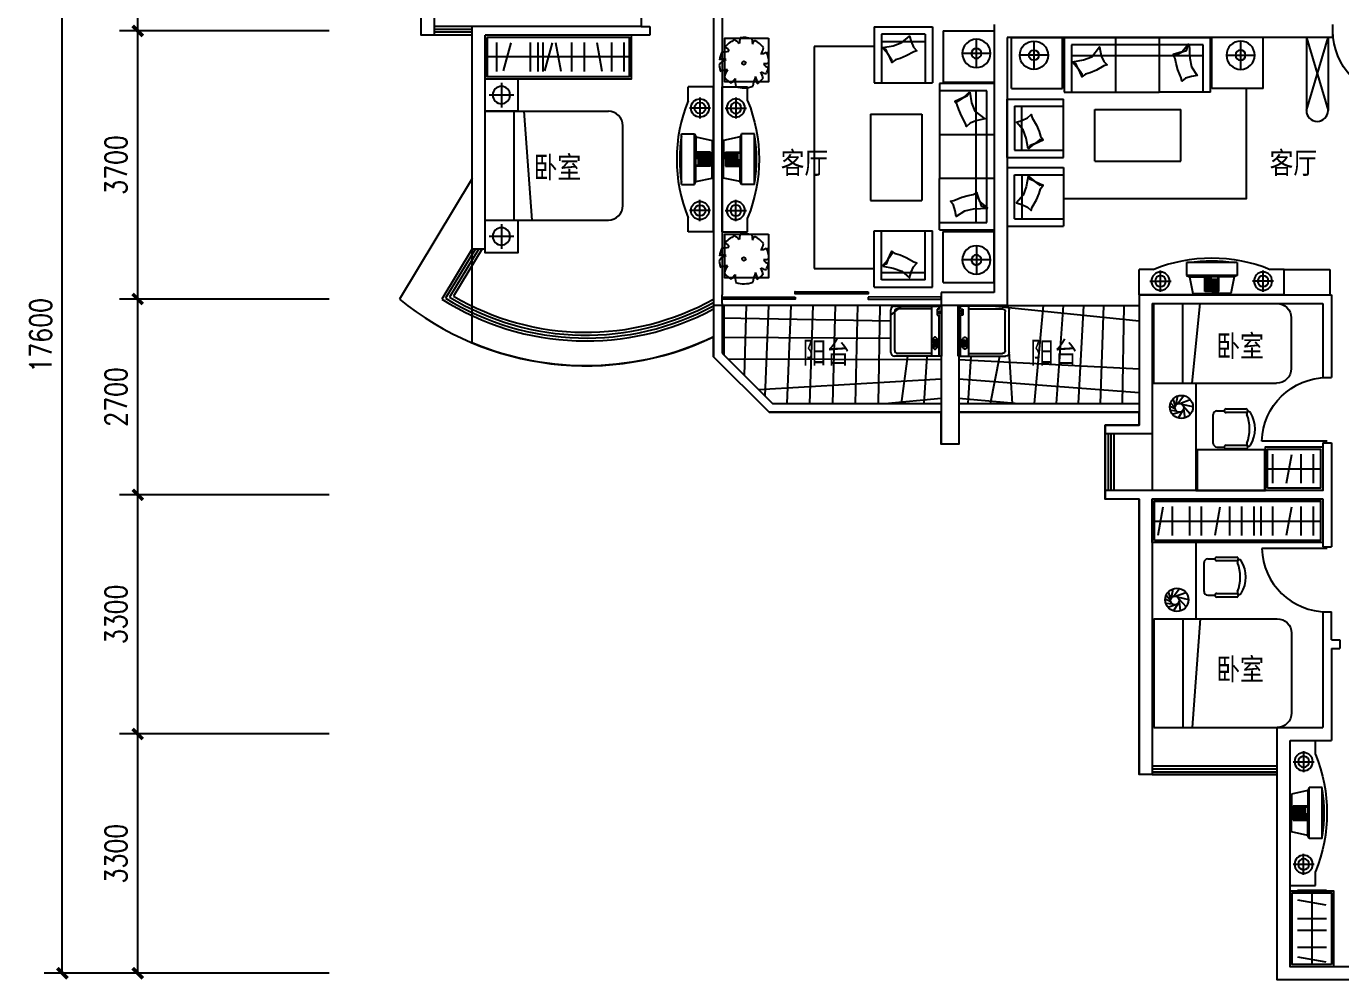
# Model space of a CAD drawing. Header units: millimetres. Extents: x 1064 to 41394, y 719 to 38162.
# Drawn here: x 1064 to 19189, y 14935 to 28088 of the extents above; entities that cross this region are included whole.
import ezdxf

# ---------------------------------------------------------------- set-up
doc = ezdxf.new("R2010")
doc.units = ezdxf.units.MM
for name, color, linetype in [('GROUND', 2, 'Continuous'), ('JJ', 6, 'Continuous'), ('PUB_DIM', 3, 'Continuous'), ('TEXT', 7, 'Continuous'), ('TOTHER', 7, 'Continuous'), ('WALL', 4, 'Continuous'), ('WC', 10, 'Continuous'), ('WINDOW', 5, 'Continuous'), ('轮廓线', 240, 'Continuous')]:
    doc.layers.add(name, color=color, linetype=linetype)
doc.styles.add('-黑体', font='simhei.ttf')
doc.styles.add('DIM_FONT', font='SIMPLEX.shx', dxfattribs={"width": 0.8})
doc.styles.get("Standard").update_dxf_attribs({"font": 'arial.ttf'})
doc.dimstyles.new('DIMN', dxfattribs={"dimtxt": 300, "dimasz": 1, "dimexe": 250, "dimexo": 300, "dimgap": 150, "dimtad": 1, "dimdec": 0, "dimdsep": 46, "dimtxsty": 'DIM_FONT', "dimblk": '_DIMX', "dimblk1": 'ARCHTICK', "dimblk2": 'ARCHTICK', "dimcen": 0.1, "dimclrt": 7, "dimadec": 0, "dimazin": 0, "dimtfac": 1, "dimtdec": 0, "dimtix": 1, "dimtmove": 2, "dimatfit": 3, "dimldrblk": '_DIMX', "dimfxl": 1, "dimtolj": 1, "dimtzin": 0, "dimarcsym": 0})

# ---------------------------------------------------------------- blocks, each defined once
blk = doc.blocks.new('_ARCHTICK')
at = {"color": 0, "linetype": 'ByBlock', "const_width": 0.15}
blk.add_lwpolyline([(-0.5, -0.5), (0.5, 0.5)], dxfattribs=at)
blk = doc.blocks.new('_DIMX')
at = {"const_width": 50}
blk.add_lwpolyline([(-70, -70), (70, 70)], dxfattribs=at)
blk = doc.blocks.new('*D100')
at = {"layer": 'DEFPOINTS', "color": 0, "transparency": 16777216}
for p in [(1560.896358798579, 32625.11008358352), (5541.863484273987, 32625.11008358352), (5541.863484273987, 15025.11008406035)]:
    blk.add_point(p, dxfattribs=at)
at = {"layer": 'PUB_DIM', "color": 0, "lineweight": -2, "transparency": 16777216}
for p, q in [((5241.863484273987, 32625.11008358352), (1310.896358798579, 32625.11008358352)), ((1560.896358798583, 15026.11008406034), (1560.896358798579, 32624.11008358352)), ((5241.863484273987, 15025.11008406035), (1310.896358798583, 15025.11008406034))]:
    blk.add_line(p, q, dxfattribs=at)
for p, rotation in [((1560.896358798579, 32625.11008358352), 90), ((1560.896358798583, 15025.11008406034), 270)]:
    blk.add_blockref('_DIMX', p, dxfattribs=dict(at, rotation=rotation))
at = {"layer": 'PUB_DIM', "color": 7, "transparency": 16777216, "insert": (1260.896358798587, 23825.11008382192), "char_height": 300, "attachment_point": 5, "rotation": 90, "style": 'DIM_FONT'}
blk.add_mtext('\\A1;17600', dxfattribs=at)
blk = doc.blocks.new('_C10')
at = {"layer": 'JJ'}
for p, q in [((-354.7870574510889, -581.4193916137447), (-354.7870574510889, 606.1006083862594)), ((-354.7870574510889, 606.1006083862594), (355.1329425489239, 606.1006083862449)), ((355.1329425489239, -581.4193916137592), (355.1329425489239, 606.1006083862449)), ((-354.7870574510889, -581.4193916137447), (355.1329425489239, -581.4193916137592))]:
    blk.add_line(p, q, dxfattribs=at)
at = {"flags": 9}
for tag in ['YSIZE', 'XSIZE']:
    blk.add_attdef(tag, (0, 0), '', height=0.5, dxfattribs=at)
blk = doc.blocks.new('_C8')
at = {"layer": 'JJ'}
for p, q in [((-755.5999999999767, 1008.000000000015), (0, 1008)), ((-755.5999999999767, 1008), (-755.5999999999767, 302.4000000000087)), ((-755.5999999999767, 907.2000000000116), (-100.7999999999884, 907.2000000000116)), ((-251.5999999999767, -907.1999999999825), (-251.5999999999767, 907.2000000000116)), ((-100.7999999999884, 907.2000000000116), (-100.8000000000175, -907.1999999999825)), ((0, -1008), (0, 1008)), ((-755.5999999999767, -1008), (-755.5999999999767, 302.4000000000087)), ((0, 302.3999999999942), (-755.5999999999767, 302.3999999999942)), ((0, -302.3999999999942), (-755.5999999999767, -302.3999999999942)), ((-100.8000000000175, -907.1999999999825), (-755.5999999999767, -907.1999999999971)), ((0, -1008), (-755.5999999999767, -1008))]:
    blk.add_line(p, q, dxfattribs=at)
for points in [[(-89.99734004616039, 714.5682681564358), (-288.1817483240739, 722.5387992107717), (-408.1844476381084, 749.4810452834645), (-525.3636578463484, 825.6283520912693), (-540.0010626880103, 748.5662530344562), (-563.4778018753859, 667.1045413729444), (-602.0114588273864, 612.2127015274891), (-558.0838417873601, 603.7212770043116), (-447.6263490955171, 560.0781531431712), (-358.4940034818719, 534.3907867909002), (-291.7959422309068, 522.8105931445753), (-238.1384737045737, 495.5368694099016), (-245.2634562289168, 536.4937327374646), (-233.0967100298731, 552.4390997508308), (-198.5961258576717, 619.6085278042301), (-181.2196417347295, 679.9030230497301), (-92.03075840097154, 707.5125293511082), (-198.5961258576717, 619.6085278042301), (-238.1384737045737, 495.5368694099016)], [(-338.2978783842991, -888.7412333619577), (-311.270418500324, -742.8245974557649), (-269.066812068515, -627.3023568687349), (-128.4339883773355, -520.9300347690878), (-252.9626801763952, -496.4699687376997), (-330.7134550149494, -462.676703703095), (-380.1734077908332, -417.3813411245792), (-394.2627972830669, -459.8457842856878), (-451.7957910691621, -563.7473462476628), (-488.7711125673959, -648.81932415349), (-508.8620267306687, -713.4651857968274), (-542.8323156404949, -763.1542128187866), (-501.2984463736066, -761.3744000966253), (-487.0565684751491, -775.4971957188973), (-424.9012172757066, -818.3776655217953), (-367.3533996786573, -843.3900034214166), (-345.0321974647813, -885.8142576502869), (-424.9012172757066, -818.3776655217953), (-542.8323156404949, -763.1542128187866)]]:
    blk.add_lwpolyline(points, dxfattribs=at)
at = {"flags": 9}
for tag in ['YSIZE', 'XSIZE']:
    blk.add_attdef(tag, (0, 0), '', height=0.5, dxfattribs=at)
blk = doc.blocks.new('_C11')
at = {"layer": 'JJ'}
for p, q in [((-705.6000000000058, 0), (0, 0)), ((-705.6000000000058, 0), (-705.6000000000058, -705.6000000000058)), ((0, 0), (0, -705.6000000000058)), ((-246.1800111641642, -505.8603632134618), (-246.1800111641642, -115.8603632134618)), ((-51.18001116416417, -310.8603632134618), (-441.1800111641642, -310.8603632134618)), ((-705.6000000000058, -705.6000000000058), (0, -705.6000000000058))]:
    blk.add_line(p, q, dxfattribs=at)
for radius in [195, 69.69913654718549]:
    blk.add_circle((-246.1800111641642, -310.8603632134618), radius, dxfattribs=at)
at = {"flags": 9}
for tag in ['YSIZE', 'XSIZE']:
    blk.add_attdef(tag, (0, 0), '', height=0.5, dxfattribs=at)
blk = doc.blocks.new('_C9')
at = {"layer": 'JJ'}
for p, q in [((0, 0), (0, -773.6000000000058)), ((0, 0), (806.3999999999942, 0)), ((806.3999999999942, 0), (806.3999999999942, -773.6000000000058)), ((100.7999999999884, -100.8000000000175), (100.7999999999884, -773.6000000000058)), ((705.5999999999767, -100.8000000000175), (100.7999999999884, -100.8000000000175)), ((705.5999999999767, -100.8000000000175), (705.5999999999767, -773.6000000000058)), ((100.7999999999884, -201.6000000000058), (705.5999999999767, -201.6000000000058)), ((0, -773.6000000000058), (806.3999999999942, -773.6000000000058))]:
    blk.add_line(p, q, dxfattribs=at)
blk.add_lwpolyline([(119.2587666379986, -288.2978783842991), (265.175402544206, -261.270418500324), (380.6976431312505, -219.066812068515), (487.0699652308831, -128.4339883773355), (511.5300312622567, -202.9626801763952), (545.3232962968759, -280.7134550149494), (590.6186588754063, -330.1734077908623), (548.154215714283, -344.2627972830669), (444.2526537523372, -401.7957910691912), (359.1806758464663, -438.7711125673959), (294.534814203158, -458.8620267306978), (244.8457871811697, -492.8323156404949), (246.6255999033456, -451.2984463736066), (232.5028042810736, -437.0565684751782), (189.6223344781902, -374.9012172757066), (164.6099965785397, -317.3533996786864), (122.185742349684, -295.0321974647813), (189.6223344781902, -374.9012172757066), (244.8457871811697, -492.8323156404949)], dxfattribs=at)
at = {"flags": 9}
for tag in ['YSIZE', 'XSIZE']:
    blk.add_attdef(tag, (0, 0), '', height=0.5, dxfattribs=at)
blk = doc.blocks.new('_C1FVM')
at = {"layer": 'JJ'}
for p, q in [((1735.722933011391, 0), (1030.122933011386, 0)), ((1030.122933011386, -705.6000000000058), (1030.122933011386, 0)), ((1735.722933011391, -705.6000000000058), (1735.722933011391, 0)), ((1424.86256979793, -51.18001116416417), (1424.86256979793, -441.1800111641642)), ((1229.86256979793, -246.1800111641642), (1619.86256979793, -246.1800111641642)), ((1735.722933011391, -705.6000000000058), (1030.122933011386, -705.6000000000058)), ((1019.066911050046, -1656.636905521096), (1019.066911050046, -850.236905521102)), ((1792.666911050052, -850.236905521102), (1019.066911050046, -850.236905521102)), ((1792.666911050052, -1656.636905521096), (1792.666911050052, -850.236905521102)), ((1691.866911050034, -951.0369055211195), (1019.066911050046, -951.0369055211195)), ((1591.066911050046, -1555.836905521108), (1591.066911050046, -951.0369055211195)), ((1691.866911050034, -951.0369055211195), (1691.866911050034, -1555.836905521108)), ((1691.866911050034, -1555.836905521108), (1019.066911050046, -1555.836905521108)), ((1792.666911050052, -1656.636905521096), (1019.066911050046, -1656.636905521096))]:
    blk.add_line(p, q, dxfattribs=at)
blk.add_lwpolyline([(1504.369032665752, -1537.378138883098), (1531.396492549728, -1391.46150297689), (1573.600098981537, -1275.939262389846), (1664.232922672716, -1169.566940290213), (1589.704230873656, -1145.10687425884), (1511.953456035102, -1111.31360922422), (1462.493503259189, -1066.01824664569), (1448.404113766985, -1108.482689806813), (1390.87111998086, -1212.384251768759), (1353.895798482656, -1297.45622967463), (1333.804884319354, -1362.102091317938), (1299.834595409557, -1411.791118339926), (1341.368464676445, -1410.011305617751), (1355.610342574873, -1424.134101240023), (1417.765693774345, -1467.014571042906), (1475.313511371365, -1492.026908942556), (1497.63471358527, -1534.451163171412), (1417.765693774345, -1467.014571042906), (1299.834595409557, -1411.791118339926)], dxfattribs=at)
for radius in [195, 69.69913654718549]:
    blk.add_circle((1424.86256979793, -246.1800111641642), radius, dxfattribs=at)
at = {"layer": 'JJ', "rotation": 90}
for name, p in [('_C11', (-1735.722933011377, 0)), ('_C8', (0, 0)), ('_C9', (-1798.043468794276, -1656.636905521096)), ('_C10', (3.586040244772448, -1351.109127034739))]:
    blk.add_blockref(name, p, dxfattribs=at)
at = {"style": 'DIM_FONT', "width": 0.8, "flags": 9}
for tag in ['YSIZE', 'XSIZE']:
    blk.add_attdef(tag, (0, 0), '', height=0.5, dxfattribs=at)
blk = doc.blocks.new('M_C56KIS')
for p, q in [((61.68769691910711, 318.4202871911148), (71.90601225494174, 242.2449976117387)), ((71.90601225494174, 242.2449976117387), (100.8935978659574, 299.1390777507368)), ((100.8935978659574, 299.1390777507368), (100.8935978659574, 299.1390777507368))]:
    blk.add_line(p, q)
blk.add_lwpolyline([(293.5310873228591, 324.8203210098109), (293.5310873228591, -275.1796789901891), (-306.4689126771409, -275.1796789901891), (-306.4689126771409, 324.8203210098109)], close=True)
blk.add_circle((-45.62873294828751, -15.71658524134182), 24.74795864091466)
for centre, radius, start, end in [((-307.3263161788782, 139.4254770050211), 56.51447527397258, 8.94104035208526, 100.0107453020594), ((-45.50328085846559, -12.31630878756187), 339.7112833079223, 112.0102967799918, 142.6391627845076), ((-371.2896940797655, -21.64040045695947), 380.1920188542477, 45.97817327683244, 58.53146648823827), ((-666.0950092341081, 364.7389955538201), 570.3182934058449, 348.5728220433146, 356.664893159638), ((-45.50328085846559, -12.31630878756187), 347.6731246968502, 72.04260863602428, 98.47500495788819), ((-45.50328085846559, -12.31630878756187), 341.3130754933274, 37.27508326534749, 64.82453975226632), ((82.19623916537967, 215.3506896556755), 145.4134528367333, 319.7203254456983, 351.7151342059933), ((-277.2367385652906, -87.58515179670576), 115.2873787263145, 97.39115352619886, 159.6951689965226), ((-332.4263924279076, -104.7566776789063), 142.750854417868, 71.80085051577306, 110.5991494842191), ((-45.50328085846559, -12.31630878756187), 338.1869811262916, 154.3498330697507, 173.0356210533512), ((-402.2700638191891, 850.071679190416), 717.8742823705817, 274.1464636058081, 282.123813865735), ((206.6061042903748, 198.4565398962477), 84.24348286259413, 254.8554930631365, 310.959999052217), ((-45.50328085846559, -12.31630878756187), 344.854602640086, 0.5321478976161764, 25.58563763758895), ((-45.50328085846559, -12.31630878756187), 341.6813009379082, 185.9236248562026, 201.5277014868109), ((-287.016916876004, -214.3724508192572), 105.9156923180378, 81.8313753688686, 131.8278158106918), ((-119.4181293166766, -230.1884061095298), 194.498044918058, 141.6582328344403, 174.3092801234542), ((1198.945539950029, 166.7284474101361), 1057.644250898783, 196.6397484795939, 201.9099380494143), ((262.0729412414221, -63.06088788394482), 99.59076505003421, 227.0453936709736, 270.9650517005485), ((240.9715377723187, 101.5253414807994), 125.0895764326022, 263.277489039658, 297.8128437567362), ((333.1284424762271, 45.00061429590642), 130.7944999497475, 215.3868289016926, 249.7411029521465), ((-45.50328085846559, -12.31630878756187), 343.8520713788156, 334.0766548191929, 348.9021315592918), ((-45.50328085846559, -12.31630878756187), 333.1188994948745, 216.5940385052634, 237.4463764496026), ((-456.1104389769607, -26.25292581247413), 353.3091112416235, 310.8535874544839, 325.1929914565035), ((258.5327176696737, -243.1566432130312), 424.821412029153, 177.9454952844627, 193.2146256256703), ((-45.50328085846559, -12.31630878756187), 345.7632267254725, 251.5307323359839, 290.6299658611113), ((1319.979056938726, -610.5931979398483), 1273.632728424784, 161.2864889084941, 167.5451059776773), ((-13.45707389987365, -284.0690271355743), 151.3411783082969, 354.7322619888067, 32.8543979234022), ((-45.50328085846559, -12.31630878756187), 339.1036820278283, 302.6098373623655, 320.6752496465583)]:
    blk.add_arc(centre, radius, start, end)
at = {"style": 'DIM_FONT', "width": 0.8, "flags": 9}
for tag in ['YSIZE', 'XSIZE']:
    blk.add_attdef(tag, (0, 0), '', height=0.5, dxfattribs=at)
blk = doc.blocks.new('M_A2ZXL')
blk.add_line((-0.471674735232727, 0), (-0.471674735232727, -0.9995987591916273))
blk.add_arc((-0.5000000000003999, 0), 1.0000000000008, 271.6231352199475, 0)
blk = doc.blocks.new('_C20TYU')
at = {"layer": 'WC'}
for p, q in [((-2.842170943040401e-13, 9.999999999999716), (2.842170943040401e-13, -9.999999999999716)), ((-2.842170943040401e-13, 9.999999999999716), (3.500000000000853, 10.00000000000028)), ((3.500000000000853, 10.00000000000028), (3.500000000000284, 8.059553248362192)), ((1.86999999999972, 8.520000000000266), (1.86999999999972, 5.620000000000289)), ((0.4199999999996749, 7.070000000000277), (3.319999999999709, 7.070000000000277)), ((2.456473953767272, 3.082252110921843), (0.1699999999991064, 2.606164383561975)), ((0.1699999999996749, 2.606164383561975), (0.169999999998538, -8.526512829121202e-13)), ((2.63000000000028, 3.499999999999147), (2.456473953767272, 3.082252110921843)), ((2.456473953767272, 3.082252110921843), (2.456473953767841, -8.526512829121202e-13)), ((4.429999999999723, 3.499999999999147), (2.63000000000028, 3.499999999999147)), ((2.63000000000028, 3.499999999999147), (2.629999999999711, -3.500000000000853)), ((4.429999999999723, 3.499999999999147), (4.429999999999723, -3.500000000000853)), ((0.4299999999997226, -8.526512829121202e-13), (0.4299999999997226, 0.9700000000003115)), ((0.4299999999997226, 0.9700000000003115), (2.456473953767841, 0.9700000000008799)), ((0.5299999999996885, -8.526512829121202e-13), (0.5299999999996885, 0.8700000000002888)), ((0.5299999999996885, 0.8700000000002888), (2.456473953767841, 0.8700000000008572)), ((0.7299999999996771, -8.526512829121202e-13), (0.7299999999996771, 0.8700000000002888)), ((0.9299999999997226, -8.526512829121202e-13), (0.9299999999997226, 0.8700000000002888)), ((1.129999999999711, -8.526512829121202e-13), (1.129999999999711, 0.8700000000002888)), ((1.3299999999997, -8.526512829121202e-13), (1.3299999999997, 0.8700000000002888)), ((1.529999999999688, -8.526512829121202e-13), (1.529999999999688, 0.8700000000002888)), ((1.729999999999677, -8.526512829121202e-13), (1.729999999999677, 0.8700000000002888)), ((1.929999999999723, -8.526512829121202e-13), (1.929999999999723, 0.8700000000002888)), ((2.129999999999711, -8.526512829121202e-13), (2.129999999999711, 0.8700000000002888)), ((0.1699999999996749, -2.606164383563737), (0.169999999998538, -8.526512829121202e-13)), ((0.4299999999997226, -8.526512829121202e-13), (0.4299999999997226, -0.9700000000020168)), ((0.4299999999997226, -0.9700000000020168), (2.456473953767841, -0.9700000000026421)), ((0.5299999999996885, -8.526512829121202e-13), (0.5299999999996885, -0.8700000000020509)), ((0.5299999999996885, -0.8700000000020509), (2.456473953767841, -0.8700000000026193)), ((0.7299999999996771, -8.526512829121202e-13), (0.7299999999996771, -0.8700000000020509)), ((0.9299999999997226, -8.526512829121202e-13), (0.9299999999997226, -0.8700000000020509)), ((1.129999999999711, -8.526512829121202e-13), (1.129999999999711, -0.8700000000020509)), ((1.3299999999997, -8.526512829121202e-13), (1.3299999999997, -0.8700000000020509)), ((1.529999999999688, -8.526512829121202e-13), (1.529999999999688, -0.8700000000020509)), ((1.729999999999677, -8.526512829121202e-13), (1.729999999999677, -0.8700000000020509)), ((1.929999999999723, -8.526512829121202e-13), (1.929999999999723, -0.8700000000020509)), ((2.129999999999711, -8.526512829121202e-13), (2.129999999999711, -0.8700000000020509)), ((2.456473953767272, -3.082252110923605), (2.456473953767841, -8.526512829121202e-13)), ((2.456473953767272, -3.082252110923605), (0.1699999999991064, -2.606164383563737)), ((2.63000000000028, -3.500000000000853), (2.456473953767272, -3.082252110923605)), ((4.429999999999723, -3.500000000000853), (2.629999999999711, -3.500000000000853)), ((0.4199999999996749, -7.07000000000204), (3.319999999999709, -7.07000000000204)), ((1.86999999999972, -8.520000000002028), (1.86999999999972, -5.620000000002051)), ((3.500000000000284, -8.059553248366285), (3.500000000000284, -9.999999999999147)), ((2.842170943040401e-13, -9.999999999999716), (3.500000000000284, -9.999999999999147))]:
    blk.add_line(p, q, dxfattribs=at)
for centre, radius in [((1.86999999999972, 7.070000000000277), 1.25), ((1.86999999999972, 7.070000000000277), 0.75), ((1.86999999999972, -7.07000000000204), 1.25), ((1.86999999999972, -7.07000000000204), 0.75)]:
    blk.add_circle(centre, radius, dxfattribs=at)
for centre, radius, start, end in [((-16.23478260868552, -1.477928890381008e-12), 21.31708336464693, 337.7852239154627, 22.21477608453572), ((-16.04478260868552, -1.477928890381008e-12), 20.71708336464693, 351.2284791516101, 8.771520848389866)]:
    blk.add_arc(centre, radius, start, end, dxfattribs=at)
at = {"style": 'DIM_FONT', "width": 0.8, "flags": 9}
for tag in ['YSIZE', 'XSIZE']:
    blk.add_attdef(tag, (0, 0), '', height=0.5, dxfattribs=at)
blk = doc.blocks.new('_C0BXV')
at = {"layer": 'JJ', "xscale": -100, "yscale": 100, "zscale": 100, "rotation": 89.9999999999999}
blk.add_blockref('_C20TYU', (0, 0), dxfattribs=at)
at = {"style": 'DIM_FONT', "width": 0.8, "flags": 9}
for tag in ['YSIZE', 'XSIZE']:
    blk.add_attdef(tag, (0, 0), '', height=0.5, dxfattribs=at)
blk = doc.blocks.new('M_C5')
for p, q in [((-53.9910526626627, -14.06874431869437), (-153.5547980225383, 44.95468834566418)), ((-70.82901607836538, 21.28130988847079), (-105.5706513122423, 120.2282728042846)), ((-60.16192104374932, 62.68461325480894), (-49.63460429589031, 152.1065615165353)), ((-28.08119270529278, 85.5738574138395), (7.413737712297007, 159.8281467487104)), ((-8.99228111962293, 87.95501956535736), (58.67843228853599, 149.151296676022)), ((12.1610811973369, 83.2587280937023), (111.8935306657804, 114.3671185050116)), ((25.53403393035842, 75.43189319191879), (151.9761583610671, 50.03246236002269)), ((42.31323223001527, 52.59037386479213), (156.1122218071469, -35.05672834750294)), ((48.33521730783104, 20.58951348862502), (102.0785434169302, -123.2070248560467)), ((-26.44012613309314, -30.03790376529832), (-152.9726097377861, -46.89755505358153)), ((14.47907216040039, -26.22849599220535), (-99.1433280076817, -125.5810515625417)), ((40.54031767207198, -2.332965136227358), (5.081947024460533, -160.0161421951379))]:
    blk.add_line(p, q)
for centre, radius in [((0, 0), 160), ((-11.20591059033177, 27.9958680989912), 60)]:
    blk.add_circle(centre, radius)
at = {"width": 0.8, "flags": 9}
for tag in ['YSIZE', 'XSIZE']:
    blk.add_attdef(tag, (0, 0), '', height=0.5, dxfattribs=at)
blk = doc.blocks.new('M_C32CXI')
for p, q in [((-188.1173838503528, 275), (86.88261614964722, 274.9999999998981)), ((86.88261614964722, 225), (-188.1173838503528, 224.9999999998981)), ((211.8826161496472, 249.9999999999927), (111.8826161496545, 249.9999999999709)), ((261.8826161496545, 200), (261.8826161496472, -200)), ((-188.1173838503455, -225), (86.8826161496545, -225.0000000001019)), ((86.8826161496545, -275), (-188.1173838503455, -275.0000000001019)), ((211.8826161496545, -250), (111.8826161496545, -250.0000000000218))]:
    blk.add_line(p, q)
for centre, radius, start, end in [((110.9897590067703, 0), 425.8928571428326, 148.1092081981523, 211.8907918018478), ((-226.7826380876322, 210.1694915254229), 28.07203389830514, 338.7606894476903, 148.1092081981521), ((313.9659494829975, 0), 552.0833333333411, 158.7606894476899, 201.2393105523097), ((-188.1173838503637, 249.9999999999491), 25.00000000005045, 89.99999999997881, 270.0000000000211), ((86.88261614964722, 250), 25, 269.9999999999992, 90.0000000000008), ((211.8826161496545, 199.9999999999927), 50, 0, 90.00000000001087), ((-226.7826380876322, -210.1694915254229), 28.07203389830518, 211.8907918018478, 21.23931055230808), ((-188.1173838503528, -250.0000000000509), 25.00000000005045, 89.99999999997881, 270.0000000000211), ((86.8826161496545, -250), 25, 269.9999999999992, 90.0000000000008), ((211.8826161496472, -200.0000000000909), 50, 269.999999999989, 0)]:
    blk.add_arc(centre, radius, start, end)
at = {"width": 0.8, "flags": 9}
for tag in ['YSIZE', 'XSIZE']:
    blk.add_attdef(tag, (0, 0), '', height=0.5, dxfattribs=at)
blk = doc.blocks.new('_C18POR')
at = {"layer": 'JJ'}
for p, q in [((0, 0), (-1.01863406598568e-10, 1500)), ((-1.01863406598568e-10, 1500), (1699.999999999898, 1500.000000000146)), ((400, 2.91038304567337e-11), (399.9999999998981, 1500.000000000029)), ((533.4019317040947, 1500.000000000044), (644.4249390694022, 4.365574568510056e-11)), ((1899.999999999985, 200.0000000001601), (1899.999999999927, 1300.00000000016)), ((0, 0), (1700, 1.455191522836685e-10))]:
    blk.add_line(p, q, dxfattribs=at)
for centre, start, end in [((1699.999999999927, 1300.000000000146), 4.956035581926699e-12, 90.00000000000496), ((1699.999999999985, 200.0000000001455), 270.000000000005, 4.956035581926699e-12)]:
    blk.add_arc(centre, 200, start, end, dxfattribs=at)
at = {"style": 'DIM_FONT', "width": 0.8, "flags": 9}
for tag in ['YSIZE', 'XSIZE']:
    blk.add_attdef(tag, (0, 0), '', height=0.5, dxfattribs=at)
blk = doc.blocks.new('_C4CHW')
at = {"layer": 'JJ'}
blk.add_blockref('_C18POR', (0, 0), dxfattribs=at)
at = {"style": 'DIM_FONT', "width": 0.8, "flags": 9}
for tag in ['YSIZE', 'XSIZE']:
    blk.add_attdef(tag, (0, 0), '', height=0.5, dxfattribs=at)
blk = doc.blocks.new('_C4COF')
at = {"layer": 'WALL'}
blk.add_blockref('_C4CHW', (0, 0), dxfattribs=at)
at = {"style": 'DIM_FONT', "width": 0.8, "flags": 9}
for tag in ['YSIZE', 'XSIZE']:
    blk.add_attdef(tag, (0, 0), '', height=0.5, dxfattribs=at)
blk = doc.blocks.new('M_E20')
for p, q in [((345, 0), (-345, 0)), ((-302.4353001085619, -35.83518351358725), (-345, -35.83518351358725)), ((-307.2702440595531, -144.2591847427593), (-307.2702440595531, -610.9635392652508)), ((-302.4353001085619, -34.99553397357704), (-302.4353001085619, -65.61750891554402)), ((-302.4353001085619, -65.61750891554402), (-219.2787734230078, -65.61750891554402)), ((-219.2787734230078, -65.61750891554402), (-219.2787734230078, -34.99553397357704)), ((345, -35.83518351358725), (-219.2787734230078, -35.83518351358725)), ((123.012313463325, -86.85246989288316), (123.1308182920857, -98.56345711686299)), ((133.4771477720733, -96.32858660580678), (133.4771477720733, -112.9488374002412)), ((198.1455573035291, -96.32858660580678), (133.4771477720733, -96.32858660580678)), ((133.4771477720733, -112.9488374002412), (198.1455573035291, -112.9488374002412)), ((198.1455573035291, -112.9488374002412), (198.1455573035291, -96.32858660580678)), ((214.7741682943033, -88.0287735806869), (214.7741682943033, -98.54462004506422)), ((307.2702440595549, -144.2591847427593), (307.2702440595549, -610.9635392652526)), ((267.2702440595549, -650.9635392652526), (-267.2702440595531, -650.9635392652508))]:
    blk.add_line(p, q)
blk.add_lwpolyline([(83.30959542153869, -94.43403726050383, 0.1851580092270577), (88.19442312496722, -107.1727753504947, 0.102041767147919), (107.6636818951683, -121.5201022012043, 0.06086153838468337), (132.7173477212091, -129.548957676232, 0.04717313288960092), (166.4596477590167, -132.7395176509635, 0.04717313288963489), (200.2019477968224, -129.5489576762302, 0.06086153838472677), (225.255613622865, -121.5201022012043, 0.1020417671479031), (244.7248723930625, -107.1727753504983, 0.1851580092270727), (249.6097000964928, -94.43403726050383, 0.1851580092270577), (244.7248723930643, -81.69529917051295, 0.1020417671479417), (225.255613622865, -67.34797231980338, 0.06086153838468446), (200.2019477968297, -59.31911684477745, 0.04717313288962478), (166.4596477590167, -56.12855687004412, 0.04717313288958174), (132.7173477212145, -59.31911684477382, 0.0608615383846819), (107.6636818951683, -67.34797231980338, 0.102041767147903), (88.19442312497085, -81.69529917050932, 0.1851580092271371)], format="xyb", close=True)
for points in [[(214.7741682943033, -88.0287735806869, 0.2590339714206403), (212.8733838579064, -84.60597066564151, 0.07627618954556756), (201.3533039680351, -79.6715881287655, 0.03651481991211369), (187.8050135026824, -77.21416059959483, 0.02661499603889096), (168.9524712927905, -76.20992857131023, 0.02661499603889096), (150.0999290829004, -77.21416059959483, 0.03651481991211369), (136.5516386175459, -79.6715881287655, 0.07627618954557523), (125.0315587276727, -84.60597066564333, 0.2590339714203898), (123.1307742912795, -88.0287735806869, 0.07846216763068087), (123.3269377951219, -89.27112939397375, 0.05676245743015501)], [(214.7741682943033, -98.54462004506422, 0.2590339714206403), (212.8733838579064, -95.12181713001883, 0.07627618954556756), (201.3533039680351, -90.18743459314283, 0.03651481991211369), (187.8050135026824, -87.73000706397215, 0.02661499603889096), (168.9524712927905, -86.72577503568755, 0.02661499603889096), (150.0999290829004, -87.73000706397215, 0.03651481991211369), (136.5516386175459, -90.18743459314283, 0.07627618954557523), (125.0315587276727, -95.12181713002064, 0.2590339714203898), (123.1307742912795, -98.54462004506422, 0.2590339714202164), (125.0315587276727, -101.9674229601078, 0.05676245743015501), (133.4771477720733, -105.9800386097559, 0.03651481991203816)], [(198.1455573035291, -107.6696730792064, 0.00873594143187036), (201.3533039680351, -106.9018054969856, 0.07627618954562937), (212.8733838579083, -101.9674229601078, 0.2590339714204861), (214.7741682943033, -98.54462004506422, 0.2590339714206403)]]:
    blk.add_lwpolyline(points, format="xyb")
blk.add_circle((-258.668707116165, -34.99553397357704), 17.49659003333545)
for centre, start, end in [((-267.2702440595531, -610.9635392652508), 180, 269.9999999999998), ((267.2702440595549, -610.9635392652526), 270, 0)]:
    blk.add_arc(centre, 40, start, end)
at = {"layer": 'TOTHER', "linetype": 'Continuous'}
for p, q in [((-345, -655.8351835135909), (-345, 0)), ((345, 0), (345, -655.8351835135873)), ((-345, -144.6659197755616), (345, -144.6659197755616)), ((295, -705.8351835135873), (-295, -705.8351835135909))]:
    blk.add_line(p, q, dxfattribs=at)
for centre, start, end in [((-295, -655.8351835135909), 180, 270), ((295, -655.8351835135873), 270, 0)]:
    blk.add_arc(centre, 50, start, end, dxfattribs=at)
at = {"width": 0.8, "flags": 9}
for tag in ['YSIZE', 'XSIZE']:
    blk.add_attdef(tag, (0, 0), '', height=0.5, dxfattribs=at)
blk = doc.blocks.new('_C5HQH')
at = {"layer": 'JJ'}
for p, q in [((-1.01863406598568e-10, 1095.935355966198), (1699.999999999898, 1095.935355966343)), ((0, -4.064644033802324), (-1.01863406598568e-10, 1095.935355966198)), ((400, -4.064644033765944), (399.9999999998981, 1095.935355966234)), ((533.4019317040947, 1095.935355966241), (644.4249390694022, -4.064644033751392)), ((1899.999999999985, 195.9353559663577), (1899.999999999927, 895.9353559663577)), ((0, -4.064644033802324), (1700, -4.064644033656805))]:
    blk.add_line(p, q, dxfattribs=at)
for centre, start, end in [((1699.999999999927, 895.9353559663432), 4.956035581926699e-12, 90.00000000000496), ((1699.999999999985, 195.9353559663432), 270.000000000005, 4.956035581926699e-12)]:
    blk.add_arc(centre, 200, start, end, dxfattribs=at)
at = {"style": 'DIM_FONT', "width": 0.8, "flags": 9}
for tag in ['YSIZE', 'XSIZE']:
    blk.add_attdef(tag, (0, 0), '', height=0.5, dxfattribs=at)
blk = doc.blocks.new('M_C18')
at = {"linetype": 'Continuous'}
for p, q in [((-564.7179044622999, 348.8683286833657), (-564.7179044622999, -348.2120702730244)), ((594.6325399514944, 348.8683286833657), (594.6325399514944, -348.2120702730244))]:
    blk.add_line(p, q, dxfattribs=at)
blk.add_lwpolyline([(-581.520084816123, -348.2120702730244), (-581.520084816123, 351.7879297269756), (618.479915183877, 351.7879297269756), (618.479915183877, -348.2120702730244)], close=True, dxfattribs=at)
at = {"width": 0.8, "flags": 9}
for tag in ['YSIZE', 'XSIZE']:
    blk.add_attdef(tag, (0, 0), '', height=0.5, dxfattribs=at)
blk = doc.blocks.new('_C2GBH')
at = {"layer": 'JJ'}
for p, q in [((-225, -55), (-225, -395)), ((-395, -225), (-55, -225))]:
    blk.add_line(p, q, dxfattribs=at)
blk.add_lwpolyline([(-450, 0), (-450, -450), (0, -450), (0, 0)], close=True, dxfattribs=at)
blk.add_circle((-225, -225), 120, dxfattribs=at)
at = {"style": 'DIM_FONT', "width": 0.8, "flags": 9}
for tag in ['YSIZE', 'XSIZE']:
    blk.add_attdef(tag, (0, 0), '', height=0.5, dxfattribs=at)

msp = doc.modelspace()

# ---------------------------------------------------------------- hatches: boundary and pattern name
at = {"layer": 'WINDOW'}
h = msp.add_hatch(dxfattribs=at)
h.set_pattern_fill('NET', color=256, scale=2500, style=0)
h.set_pattern_definition([(0, (-532196242.459608, -2524365596.534833), (0, 312.5), []), (90, (-532196242.459608, -2524365596.534833), (-312.5, 1.913447427847464e-14), [])])
h.paths.add_polyline_path([(13680.89635885818, 22885.1100835835), (13680.89635885818, 23538.52073860517), (13033.87459517582, 23538.52073860517, -0.4142135623730951), (12983.87459517582, 23588.52073860517), (12983.87459517582, 24178.52073860517, -0.4142135623730951), (13033.87459517582, 24228.52073860517), (13680.89635891779, 24228.52073908201), (13680.89635879858, 24235.10894155851), (10660.89635897739, 24235.10515499464), (10660.89635885818, 23579.58858442655), (11355.37485946281, 22885.11008310667)])
h.paths.add_polyline_path([(16410.89635879858, 22885.1100835835), (16410.89635885818, 24235.1100835835), (14590.89635891779, 24235.1100835835), (13920.89635879858, 24235.10924339643), (13920.89635879858, 24228.52073860517), (14567.91812254055, 24228.52073860517, -0.4142135623730951), (14617.91812254055, 24178.52073860517), (14617.91812254055, 23588.52073860517, -0.4142135623730951), (14567.91812254055, 23538.52073860517), (13920.89635885818, 23538.52073860517), (13920.89635873897, 22885.11008406034)])

# ---------------------------------------------------------------- linework, layer by layer
at = {"layer": 'GROUND'}
msp.add_line((9540.896358798578, 28835.11008406034), (9540.896358798578, 28085.11008406034), dxfattribs=at)
at = {"layer": 'JJ'}
for p, q in [((14647.8403369294, 27935.11008406034), (15353.44033689363, 27935.11008406034)), ((14647.8403369294, 27229.51008415571), (14647.8403369294, 27935.11008406034)), ((15353.44033689363, 27229.51008415571), (15353.44033689363, 27935.11008406034)), ((18714.73271633251, 26925.5343441998), (19014.73271633251, 27935.1100835835)), ((18714.73271633251, 27935.11008406034), (19014.73271633251, 26925.5343441998)), ((18714.73271633251, 27935.1100835835), (18714.73271633251, 26925.5343441998)), ((19014.73271633251, 27935.1100835835), (19014.73271633251, 26925.5343441998)), ((7549.828159938887, 27865.11008406034), (7549.828159938887, 27465.11008406034)), ((7744.030441294744, 27858.29524946561), (7640.502823244169, 27471.92491865507)), ((8014.34667039974, 27865.11008406034), (8014.34667039974, 27465.11008406034)), ((8119.120281587675, 27865.11008406034), (8119.120281587675, 27465.11008406034)), ((8187.37902451618, 27865.11008406034), (8187.37902451618, 27465.11008406034)), ((8313.322562943533, 27858.29524946561), (8209.794944892958, 27471.92491865507)), ((8363.509969066217, 27863.50569439283), (8432.969240139559, 27469.58259344449)), ((8583.638792048529, 27865.11008406034), (8583.638792048529, 27465.11008406034)), ((8756.671146164968, 27865.11008406034), (8756.671146164968, 27465.11008406034)), ((8932.802090715006, 27863.50569439283), (9002.261361788347, 27469.58259344449)), ((9132.826419781282, 27865.11008406034), (9132.826419781282, 27465.11008406034)), ((9302.124657760694, 27865.11008406034), (9302.124657760694, 27465.11008406034)), ((11927.61994666918, 27808.71189928403), (11927.61994666918, 24747.06249332776)), ((12754.25945324762, 27808.71189928403), (11927.61994666918, 27808.71189928403)), ((14958.7007001148, 27883.93007278791), (14958.7007001148, 27493.93007278791)), ((9380.896358858183, 27665.11008406034), (7420.896358858183, 27665.11008406034)), ((15153.7007001148, 27688.93007278791), (14763.7007001148, 27688.93007278791)), ((14647.8403369294, 27229.51008415571), (15353.44033689363, 27229.51008415571)), ((14590.89635885818, 27084.87317848554), (15364.49635888202, 27084.87317848554)), ((14590.89635885818, 26278.47317839017), (14590.89635885818, 27084.87317848554)), ((15364.49635888202, 26278.47317839017), (15364.49635888202, 27084.87317848554)), ((14691.6963588701, 26984.07317877164), (15364.49635888202, 26984.07317877164)), ((14691.6963588701, 26984.07317877164), (14691.6963588701, 26379.27317858091)), ((14792.49635888202, 26379.27317858091), (14792.49635888202, 26984.07317877164)), ((14691.6963588701, 26379.27317858091), (15364.49635888202, 26379.27317858091)), ((14590.89635885818, 26278.47317839017), (15364.49635888202, 26278.47317839017)), ((11927.61994666918, 24747.06249332776), (12754.25945324762, 24747.06249332776)), ((18410.89635885818, 24735.1100835835), (19037.62115688188, 24735.1100835835)), ((19037.62115688188, 24735.1100835835), (19037.62115688188, 24385.1100835835)), ((17190.89635885818, 23165.11008406034), (17190.89635885818, 21685.11008406034)), ((18252.2792228566, 21785.11008406034), (18252.2792228566, 22185.11008406034)), ((18443.16852260692, 21786.71447372785), (18512.62779368027, 22180.63757467618)), ((18643.19285173281, 21785.11008406034), (18643.19285173281, 22185.11008406034)), ((18812.49108971222, 21785.11008406034), (18812.49108971222, 22185.11008406034)), ((18153.12400526865, 21981.44227600446), (18910.89635897739, 21981.44227600446)), ((16670.66877461536, 21066.71447372785), (16740.1280456887, 21460.63757467618)), ((16870.69310374124, 21065.11008406034), (16870.69310374124, 21465.11008406034)), ((17108.77857435806, 21065.11008406034), (17108.77857435806, 21465.11008406034)), ((17267.05257327421, 21065.11008406034), (17267.05257327421, 21465.11008406034)), ((17457.94187302454, 21066.71447372785), (17527.40114409788, 21460.63757467618)), ((17657.96620215042, 21065.11008406034), (17657.96620215042, 21465.11008406034)), ((17827.10393763645, 21065.11008406034), (17827.10393763645, 21465.11008406034)), ((17827.26444012983, 21065.11008406034), (17827.26444012983, 21465.11008406034)), ((17996.40217561586, 21065.11008406034), (17996.40217561586, 21465.11008406034)), ((18094.00522394045, 21065.11008406034), (18094.00522394045, 21465.11008406034)), ((18252.2792228566, 21065.11008406034), (18252.2792228566, 21465.11008406034)), ((18443.16852260692, 21066.71447372785), (18512.62779368027, 21460.63757467618)), ((18643.19285173281, 21065.11008406034), (18643.19285173281, 21465.11008406034)), ((18812.49108971222, 21065.11008406034), (18812.49108971222, 21465.11008406034)), ((16620.89635879858, 21261.44227600446), (18910.89635897739, 21261.44227600446)), ((17190.89635885818, 20965.11008406034), (17190.89635885818, 19915.1100835835)), ((18990.89635885818, 16164.90682840696), (18590.89635885818, 16164.90682840696)), ((18794.56416691406, 15145.11008406034), (18794.5641687618, 16133.44563913694)), ((18989.29196919067, 15964.88249922147), (18595.36886824234, 16034.3417701756)), ((18990.89635885818, 15773.99319935193), (18590.89635885818, 15773.99319935193)), ((18990.89635885818, 15615.7192006146), (18590.89635885818, 15615.7192006146)), ((18990.89635885818, 15377.63372993818), (18590.89635885818, 15377.63372993818)), ((18989.29196919067, 15177.60940075269), (18595.36886824234, 15247.06867170682))]:
    msp.add_line(p, q, dxfattribs=at)
for points in [[(7390.896358858183, 27965.11008406034), (7390.896358858183, 27365.11008406034), (9410.896358858183, 27365.11008406034), (9410.896358858183, 27965.11008406034)], [(7420.896358858183, 27935.11008406034), (7420.896358858183, 27395.11008406034), (9380.896358858183, 27395.11008406034), (9380.896358858183, 27935.11008406034)], [(18150.8963590966, 21685.11008406034), (18150.89635915621, 22285.11008406034), (18940.89635891779, 22285.11008406034), (18940.89635891779, 21685.11008406034)], [(18180.89635915621, 21715.11008406034), (18180.896359037, 22255.11008406034), (18910.89635891779, 22255.1100835835), (18910.896359037, 21715.11008406034)], [(16590.89635885818, 20965.11008406034), (16590.89635885818, 21565.11008406034), (18940.89635891779, 21565.11008406034), (18940.89635891779, 20965.11008406034)], [(16620.89635879858, 20995.11008406034), (16620.89635879858, 21535.11008406034), (18910.89635897739, 21535.11008406034), (18910.89635897739, 20995.11008406034)], [(19090.89635885818, 15115.11008406034), (18490.89635885818, 15115.11008406034), (18490.89635885818, 16163.4456386601), (19090.89635885818, 16163.4456386601)], [(19060.89635879858, 15145.11008406034), (18520.896359037, 15145.11008453718), (18520.89635885818, 16133.4456386601), (19060.89635891779, 16133.44563913694)]]:
    msp.add_lwpolyline(points, close=True, dxfattribs=at)
for points in [[(17886.01855583055, 27229.51008415571), (17886.01855583055, 25706.37864017835), (15364.49635894163, 25706.37864017835)], [(14879.19423724277, 26397.73194504133), (14852.16677738292, 26543.64858103147), (14809.96317095621, 26659.1708216702), (14719.33034725054, 26765.54314375272), (14793.85903907879, 26790.0032095944), (14871.60981387956, 26823.79647493711), (14921.06976665123, 26869.09183740964), (14935.15915615423, 26826.62739420286), (14992.69214994772, 26722.7258324658), (15029.66747141941, 26637.6538543736), (15049.75838560922, 26573.00799274793), (15083.72867454155, 26523.31896591535), (15042.19480527504, 26525.09877825132), (15027.95292736156, 26510.9759826695), (14965.79757614, 26468.09551287046), (14908.24975855215, 26443.08317518583), (14885.92855633362, 26400.65892076841), (14965.79757614, 26468.09551287046), (15083.72867454155, 26523.31896591535)]]:
    msp.add_lwpolyline(points, dxfattribs=at)
for radius in [195, 69.69913654718549]:
    msp.add_circle((14958.7007001148, 27688.93007278791), radius, dxfattribs=at)
msp.add_arc((18864.73271633251, 26925.5343441998), 150, 180, 0, dxfattribs=at)
at = {"layer": 'WALL'}
for p, q in [((6510.896358917787, 27965.11008406034), (6510.896358798578, 32715.1100835835)), ((10660.89635891779, 29785.11008406034), (10660.9031244622, 24385.10630035749)), ((6690.896358858183, 27965.11008406034), (6690.896358858183, 29665.11008406034)), ((10540.89635891779, 29665.11008406034), (10540.89385492666, 24235.1100835835)), ((14410.89635879858, 28115.11008406034), (14410.89635891779, 24415.1100835835)), ((19080.28256852491, 27935.11008406034), (19080.28256858452, 28115.11008406034)), ((6690.896358858183, 27965.11008406034), (6510.896358917787, 27965.11008406034)), ((9540.896358798578, 28085.11008406034), (7210.896358858183, 28085.11008406034)), ((7210.896358798578, 25019.96289682737), (7210.896358858183, 28085.11008406034)), ((9660.896358798578, 27965.11008406034), (7390.896358858183, 27965.11008406034)), ((7390.896358798578, 25019.96289730421), (7390.896358858183, 27965.11008406034)), ((9540.896358798578, 28085.11008406034), (9660.896358798578, 28085.11008406034)), ((9660.896358798578, 28085.11008406034), (9660.896358798578, 27965.11008406034)), ((14590.89635879858, 27935.11008406034), (14590.89635891779, 24235.1100835835)), ((19080.28256852491, 27935.11008406034), (14590.89635879858, 27935.11008406034)), ((7210.896358798578, 25019.96289682737), (7390.896358798578, 25019.96289730421)), ((10660.90327478512, 24265.10630035749), (10660.9031244622, 24385.10630035749)), ((14410.89635891779, 24415.1100835835), (13680.89635885818, 24415.1100835835)), ((13680.89635885818, 24415.1100835835), (13680.89635879858, 22885.1100835835)), ((16410.89635885818, 24385.1100835835), (19060.89635891779, 24385.1100835835)), ((16410.89635885818, 24385.1100835835), (16410.89635891779, 22585.11008406034)), ((19060.89635891779, 24385.1100835835), (19060.89635891779, 23240.93890190473)), ((10660.90331239565, 24235.1100835835), (10540.89385492666, 24235.1100835835)), ((10660.90327478512, 24265.10630035749), (10660.90331239565, 24235.1100835835)), ((14590.89635891779, 24235.1100835835), (13920.89635885818, 24235.1100835835)), ((13920.89635885818, 24235.1100835835), (13920.89635879858, 22325.1100835835)), ((16590.89635885818, 24265.1100835835), (18940.89635891779, 24265.1100835835)), ((16590.89635885818, 24265.1100835835), (16590.89635891779, 22465.11008406034)), ((18940.89635891779, 24265.1100835835), (18940.89635891779, 23240.93890190473)), ((18940.89635891779, 23240.93890190473), (19060.89635891779, 23240.93890190473)), ((13680.89635879858, 22885.1100835835), (13680.89635879858, 22325.1100835835)), ((16410.89635891779, 22585.11008406034), (15940.89635885818, 22585.11008406034)), ((15940.89635885818, 22585.11008406034), (15940.89635885818, 22465.11008406034)), ((13920.89635879858, 22325.1100835835), (13680.89635879858, 22325.1100835835)), ((16590.89635891779, 22465.11008406034), (15940.89635885818, 22465.11008406034)), ((18940.89635891779, 22340.93890190473), (18940.89635891779, 21685.11008406034)), ((18940.89635897739, 22340.93890190473), (19060.89635891779, 22340.93890190473)), ((19060.89635891779, 22340.93890190473), (19060.89635891779, 20909.29569959989)), ((18940.89635891779, 21685.11008406034), (15940.89635885818, 21685.11008406034)), ((15940.89635885818, 21685.11008406034), (15940.89635885818, 21565.11008406034)), ((16410.89635891779, 21565.11008406034), (15940.89635885818, 21565.11008406034)), ((16410.89635891779, 21565.11008406034), (16410.89635897739, 17765.1100835835)), ((18940.89635891779, 21565.11008406034), (16590.89635885818, 21565.11008406034)), ((16590.89635885818, 21565.11008406034), (16590.89635897739, 17765.1100835835)), ((18940.89635891779, 21565.11008406034), (18940.89635891779, 20909.29569959989)), ((18940.89635891779, 20909.29569959989), (19060.89635891779, 20909.29569959989)), ((18940.89635891779, 20009.29569959989), (18940.89635891779, 18415.1100835835)), ((18940.89635891779, 20009.29569959989), (19060.89635891779, 20009.29569959989)), ((19060.89635891779, 19625.80157757154), (19060.89635891779, 20009.29569959989)), ((19060.89635891779, 19625.80157757154), (19175.9958542095, 19625.80157757154)), ((19175.9958542095, 19625.80157757154), (19175.9958542095, 19505.80157757154)), ((19060.89635891779, 19505.80157757154), (19175.9958542095, 19505.80157757154)), ((19060.89635891779, 19505.80157757154), (19060.89635891779, 18235.1100835835)), ((18310.89635885818, 14935.11008406034), (18310.89635885818, 18415.1100835835)), ((18310.89635885818, 18415.1100835835), (18940.89635891779, 18415.1100835835)), ((18490.89635885818, 15115.11008406034), (18490.89635885818, 18235.1100835835)), ((18490.89635885818, 18235.1100835835), (19060.89635891779, 18235.1100835835)), ((16590.89635897739, 17765.1100835835), (16410.89635897739, 17765.1100835835)), ((19676.91456032856, 15115.11008406034), (18490.89635885818, 15115.11008406034)), ((19676.91456032856, 14935.11008406034), (18310.89635885818, 14935.11008406034))]:
    msp.add_line(p, q, dxfattribs=at)
at = {"layer": 'WINDOW'}
for p, q in [((7210.896358858183, 28085.11008406034), (6690.896358858183, 28085.11008406034)), ((7210.896358858183, 28045.11008406034), (6690.896358858183, 28045.11008406034)), ((7210.896358858183, 28005.11008406034), (6690.896358858183, 28005.11008406034)), ((7210.896358858183, 27965.11008406034), (6690.896358858183, 27965.11008406034)), ((7210.896358798578, 25988.18986702314), (6208.023361753061, 24325.15733385435)), ((7210.896358798578, 25019.96289682737), (6791.889058421686, 24325.13635874143)), ((7257.606626342371, 25019.96289682737), (6846.444452296331, 24338.14568329206)), ((7304.316893826559, 25019.96289682737), (6901.228133450582, 24351.53356933942)), ((7351.027161489561, 25019.96289682737), (6956.247664521768, 24365.31255817762)), ((10540.89635891779, 24235.1100835835), (10540.89635885818, 23529.88295698514)), ((10660.89635891779, 24235.1100835835), (10660.89635885818, 23579.58858442655)), ((14590.89635891779, 24235.1100835835), (10660.90331233604, 24235.10515547147)), ((14590.89635891779, 24235.1100835835), (16410.89635885818, 24235.1100835835)), ((10660.89635885818, 23579.58858442655), (11355.37485922439, 22885.1100835835)), ((10540.89635885818, 23529.88295698514), (11305.66923178299, 22765.1100835835)), ((11355.37485922439, 22885.1100835835), (13680.89635879858, 22885.1100835835)), ((13920.89635879858, 22885.11008406034), (16410.89635885818, 22885.1100835835)), ((11305.66923178299, 22765.1100835835), (13680.89635879858, 22765.11008406034)), ((13920.89635873897, 22765.11008406034), (16410.89635885818, 22765.11008406034)), ((15940.89635885818, 22465.11008406034), (15940.89635891779, 21685.11008406034)), ((15980.89635885818, 22465.11008406034), (15980.89635891779, 21685.11008406034)), ((16020.89635885818, 22465.11008406034), (16020.89635891779, 21685.11008406034)), ((16060.89635885818, 22465.11008406034), (16060.89635891779, 21685.11008406034)), ((16590.89635891779, 22465.11008406034), (16590.89635897739, 21685.11008406034)), ((16590.89635897739, 17885.1100835835), (18310.89635891779, 17885.11008406034)), ((16590.89635897739, 17845.1100835835), (18310.89635891779, 17845.11008406034)), ((16590.89635897739, 17805.1100835835), (18310.89635891779, 17805.11008406034)), ((16590.896359037, 17765.11008406034), (18310.89635885818, 17765.11008406034))]:
    msp.add_line(p, q, dxfattribs=at)
for points in [[(11667.56751085384, 24353.33743286481), (11667.56751085384, 24325.11158466688), (10660.90319962366, 24325.1100835835), (10661.00878811939, 24356.4523077046)], [(12674.23193485601, 24425.44485855451), (12674.23193485601, 24397.21877098432), (11667.56751085384, 24397.21750975004), (11667.67309928997, 24428.55973387113)], [(12674.23193485601, 24353.33743191114), (12674.23193485601, 24325.11158466688), (13680.89643401964, 24325.1100835835), (13680.79084552391, 24356.4523077046)]]:
    msp.add_lwpolyline(points, close=True, dxfattribs=at)
for radius, start, end in [(4063.298630644393, 230.6644808765746, 295.6257983118489), (3720.710184021569, 237.6360264182733, 298.1846032313516), (3680.710184021569, 238.2449578777004, 298.5187793214796), (3640.710184021569, 238.8671873593083, 298.8613517885526), (3600.710184021569, 239.5032403842356, 299.1975960786316)]:
    msp.add_arc((8783.553146194055, 27467.86290836683), radius, start, end, dxfattribs=at)
at = {"layer": '轮廓线'}
msp.add_lwpolyline([(19536.59799827202, 14935.11008406034), (18310.89635867937, 14935.11008406034), (18310.89635873897, 17765.1100835835), (16410.89635879858, 17765.1100835835), (16410.89635873897, 21565.11008406034), (15940.89635867937, 21565.11008406034), (15940.89635867937, 22585.11008406034), (16410.89635873897, 22585.11008406034), (16410.89635873897, 22765.11008406034), (13920.89635856016, 22765.11008406034), (13920.89635861976, 22325.1100835835), (13680.89635861976, 22325.1100835835), (13680.89635861976, 22765.11008406034), (11305.66923160417, 22765.1100835835), (10540.89635867937, 23529.88295698514), (10540.89635879858, 23804.23893833509, -0.2143641153604845), (7210.89635880533, 23721.24491464555), (7210.896358619764, 25988.18986702314), (7210.896358679369, 27965.11008406034), (6510.896358738974, 27965.11008406034), (6510.896358619764, 32715.1100835835)], format="xyb", dxfattribs=at)

# ---------------------------------------------------------------- block references
at = {"layer": 'JJ'}
for name, p in [('M_C56KIS', (11004.83784861429, 27597.34951639524)), ('_C4COF', (7390.896358858183, 25415.11008406034)), ('M_C56KIS', (11004.83784861429, 24893.88749266019))]:
    msp.add_blockref(name, p, dxfattribs=at)
at = {"layer": 'JJ', "xscale": -1}
for name, p, rotation in [('_C1FVM', (14410.89635879858, 26289.38715124479), 270.0000000001364), ('_C0BXV', (10540.89068205221, 26253.99438667646), 269.9999999998636), ('M_E20', (13912.0829390393, 23883.52073860517), 90), ('_C5HQH', (16605.27516258819, 24261.04543972364), 180.0000000001364), ('_C4COF', (16610.89635885818, 19915.1100835835), 179.9999999998636)]:
    msp.add_blockref(name, p, dxfattribs=dict(at, rotation=rotation))
at = {"layer": 'JJ', "extrusion": (0, 0, -1), "zscale": -1}
for name, p, rotation in [('_C8', (-16383.56326992376, 27935.11008406034), 90), ('_C11', (-18119.28620291813, 27935.11008406034), 90), ('_C10', (-16379.97722966535, 26584.00095701566), 90), ('_C9', (-14590.89635891779, 26139.30729675641), 270)]:
    msp.add_blockref(name, p, dxfattribs=dict(at, rotation=rotation))
at = {"layer": 'JJ', "xscale": -1}
for p in [(7390.896358858183, 27365.11008406034), (7390.896358858183, 25415.11008406034)]:
    msp.add_blockref('_C2GBH', p, dxfattribs=at)
at = {"layer": 'JJ'}
for name, p, rotation in [('_C0BXV', (10660.90203578337, 26253.99438667646), 90.00000000013645), ('_C0BXV', (17410.89635885818, 24385.1100835835), 180.0000000001365), ('M_E20', (13689.70977867706, 23883.52073860517), 270), ('M_C5', (16991.62600571974, 22836.68519354215), 90), ('M_C32CXI', (17694.01343066557, 22533.78487062803), 180), ('M_C32CXI', (17566.1902300225, 20489.82914734235), 180), ('M_C5', (16929.92244530781, 20176.2179789578), 90), ('_C0BXV', (18490.89635885818, 17235.1100835835), 90.00000000013645)]:
    msp.add_blockref(name, p, dxfattribs=dict(at, rotation=rotation))
at = {"layer": 'JJ', "xscale": -0.8, "yscale": 0.8, "zscale": 0.8}
msp.add_blockref('M_C18', (17685.68029124601, 21963.67974043241), dxfattribs=at)
at = {"layer": 'WINDOW', "zscale": 900}
for p, xscale, yscale, rotation in [((19530.28256852491, 28025.11008406034), 900, -900, 180), ((19000.89635891779, 22790.93890190473), -900, 900, 270), ((19000.89635891779, 20459.29569959989), 900, 900, 270)]:
    msp.add_blockref('M_A2ZXL', p, dxfattribs=dict(at, xscale=xscale, yscale=yscale, rotation=rotation))

# ---------------------------------------------------------------- texts
at = {"layer": 'TEXT', "style": '-黑体', "width": 0.8}
for s, p in [('卧室', (8060.252608626004, 25994.10580386896)), ('客厅', (11466.55914708864, 26055.46739091654)), ('客厅', (18208.19329830896, 26055.46739091654)), ('阳台', (11768.99076196444, 23437.85135211725)), ('阳台', (14907.60203948509, 23437.85135211725)), ('卧室', (17473.68474516165, 23529.17170419473)), ('卧室', (17473.68474516165, 19070.23483695764))]:
    msp.add_text(s, height=300, dxfattribs=at).set_placement(p)

# ---------------------------------------------------------------- dimensions: what is measured, and where the dimension line sits
at = {"layer": 'PUB_DIM'}
dim = msp.add_linear_dim(base=(1560.896358798579, 32625.11008358352), p1=(5541.863484273985, 15025.11008406034), p2=(5541.863484273985, 32625.1100835835), angle=90, dimstyle='DIMN', dxfattribs=at)
dim.commit()
dim.dimension.update_dxf_attribs({"geometry": '*D100', "text_midpoint": (1260.896358798587, 23825.11008382192)})
for base, p1, p2 in [((2600.89635879858, 29725.11008406035), (5541.863484273985, 28025.11008406034), (5541.863484273985, 29725.11008406034)), ((2600.89635879858, 28025.11008406035), (5541.863484273985, 24325.1100835835), (5541.863484273985, 28025.11008406034)), ((2600.89635879858, 24325.11008358351), (5541.863484273985, 21625.11008406034), (5541.863484273985, 24325.1100835835)), ((2600.89635879858, 21625.11008406035), (5541.863484273985, 18325.1100835835), (5541.863484273985, 21625.11008406034)), ((2600.89635879858, 18325.11008358351), (5541.863484273985, 15025.11008406034), (5541.863484273985, 18325.1100835835))]:
    msp.add_linear_dim(base=base, p1=p1, p2=p2, angle=90, dimstyle='DIMN', dxfattribs=at).render()

doc.saveas('drawing.dxf')
